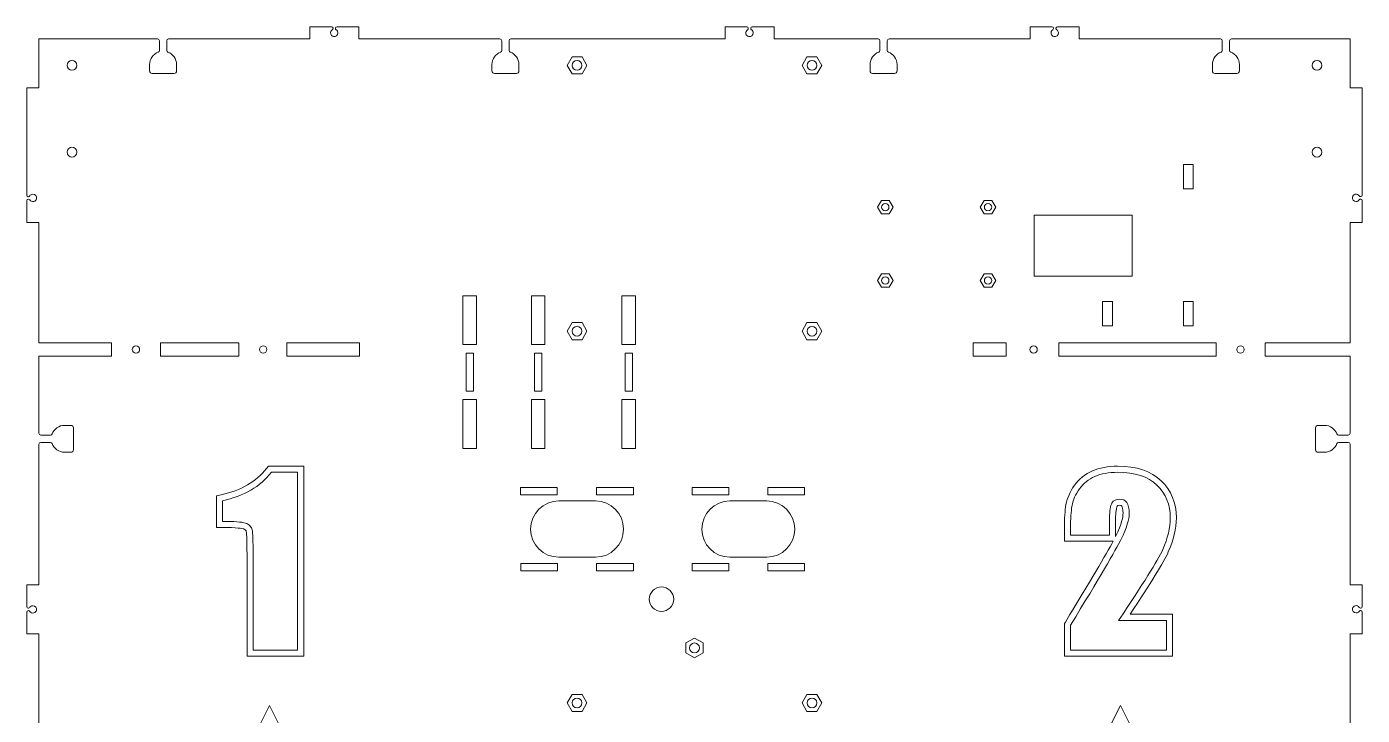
# Model space of a CAD drawing. Header units: inches. Extents: x 27 to 573, y -587 to -13.
# Drawn here: x 27 to 573, y -294 to -13 of the extents above; entities that cross this region are included whole.
import ezdxf

# ---------------------------------------------------------------- set-up
doc = ezdxf.new("R2010")
doc.units = ezdxf.units.IN
doc.header["$MEASUREMENT"] = 0
doc.layers.add('Layer 1', color=7, linetype='Continuous')

# ---------------------------------------------------------------- blocks, each defined once
blk = doc.blocks.new('block 13')
at = {"layer": 'Layer 1', "color": 250, "lineweight": 9, "true_color": 0x231f20}
for points in [[(113.21, -463.87), (113.21, -348.51), (97.17, -348.51), (126.21, -290.42), (155.26, -348.51), (139.21, -348.51), (139.21, -463.87), (113.21, -463.87)], [(461.04, -463.87), (461.04, -348.51), (444.99, -348.51), (474.04, -290.42), (503.08, -348.51), (487.04, -348.51), (487.04, -463.87), (461.04, -463.87)]]:
    blk.add_lwpolyline(points, dxfattribs=at)
for points, knots in [([(117, -270.32), (117, -270.32), (117, -228.81), (117, -228.81), (117, -221.45), (116.77, -219.65), (116.66, -219.23), (116.62, -219.03), (116.53, -218.68), (115.79, -218.32), (115.57, -218.21), (114.21, -217.69), (108.76, -217.69), (108.76, -217.69), (104.46, -217.69), (104.46, -217.69), (104.46, -217.69), (104.46, -204.69), (104.46, -204.69), (104.46, -204.69), (106.44, -204.26), (106.44, -204.26), (114.58, -202.51), (120.82, -198.9), (124.99, -193.52), (124.99, -193.52), (125.74, -192.56), (125.74, -192.56), (125.74, -192.56), (140.16, -192.56), (140.16, -192.56), (140.16, -192.56), (140.16, -270.32), (140.16, -270.32), (140.16, -270.32), (117, -270.32), (117, -270.32)], [0, 0, 0, 0, 1, 1, 1, 2, 2, 2, 3, 3, 3, 4, 4, 4, 5, 5, 5, 6, 6, 6, 7, 7, 7, 8, 8, 8, 9, 9, 9, 10, 10, 10, 11, 11, 11, 12, 12, 12, 12]), ([(451.16, -270.29), (451.16, -270.29), (451.17, -256.91), (451.17, -256.91), (451.17, -256.91), (451.54, -256.31), (451.54, -256.31), (461.64, -239.78), (468.21, -228.68), (471.11, -223.23), (471.11, -223.23), (451.16, -223.23), (451.16, -223.23), (451.16, -223.23), (451.16, -218.13), (451.16, -218.13), (451.16, -213.94), (451.37, -210.71), (451.81, -208.24), (452.29, -205.57), (453.46, -202.93), (455.29, -200.4), (457.16, -197.82), (459.62, -195.84), (462.6, -194.51), (465.5, -193.23), (468.97, -192.58), (472.91, -192.58), (480.63, -192.58), (486.62, -194.59), (490.72, -198.55), (494.83, -202.53), (496.92, -207.62), (496.92, -213.68), (496.92, -218.1), (495.82, -222.8), (493.64, -227.66), (491.7, -231.96), (486.58, -240.32), (478, -253.13), (478, -253.13), (495.33, -253.13), (495.33, -253.13), (495.33, -253.13), (495.33, -270.29), (495.33, -270.29), (495.33, -270.29), (451.16, -270.29), (451.16, -270.29)], [0, 0, 0, 0, 1, 1, 1, 2, 2, 2, 3, 3, 3, 4, 4, 4, 5, 5, 5, 6, 6, 6, 7, 7, 7, 8, 8, 8, 9, 9, 9, 10, 10, 10, 11, 11, 11, 12, 12, 12, 13, 13, 13, 14, 14, 14, 15, 15, 15, 16, 16, 16, 16]), ([(473.63, -208.55), (472.98, -208.55), (472.85, -208.76), (472.72, -208.97), (472.66, -209.07), (472.11, -210.06), (472.11, -213.94), (472.11, -213.94), (472.11, -221.29), (472.11, -221.29), (474.61, -216.12), (475.14, -213.29), (475.14, -211.83), (475.14, -209.91), (474.76, -209.15), (474.59, -208.91), (474.5, -208.78), (474.35, -208.55), (473.63, -208.55)], [0, 0, 0, 0, 1, 1, 1, 2, 2, 2, 3, 3, 3, 4, 4, 4, 5, 5, 5, 6, 6, 6, 6])]:
    blk.add_open_spline(points, degree=3, knots=knots, dxfattribs=at)
blk = doc.blocks.new('block 16')
at = {"layer": 'Layer 1', "color": 177, "lineweight": 9, "true_color": 0x2e3092}
for points in [[(503.8, -79.18), (499.8, -79.18), (499.8, -69.18), (503.8, -69.18), (503.8, -79.18)], [(470.8, -135.18), (466.8, -135.18), (466.8, -125.18), (470.8, -125.18), (470.8, -135.18)], [(503.8, -135.18), (499.8, -135.18), (499.8, -125.18), (503.8, -125.18), (503.8, -135.18)]]:
    blk.add_lwpolyline(points, dxfattribs=at)
blk = doc.blocks.new('block 19')
at = {"layer": 'Layer 1', "color": 177, "lineweight": 9, "true_color": 0x2e3092}
for points in [[(210.79, -142.88), (205.29, -142.88), (205.29, -122.91), (210.79, -122.91), (210.79, -142.88)], [(238.79, -142.88), (233.29, -142.88), (233.29, -122.91), (238.79, -122.91), (238.79, -142.88)], [(275.79, -142.88), (270.29, -142.88), (270.29, -122.91), (275.79, -122.91), (275.79, -142.88)], [(209.54, -161.88), (206.54, -161.88), (206.54, -146.39), (209.54, -146.39), (209.54, -161.88)], [(237.54, -161.88), (234.54, -161.88), (234.54, -146.39), (237.54, -146.39), (237.54, -161.88)], [(274.54, -161.88), (271.54, -161.88), (271.54, -146.39), (274.54, -146.39), (274.54, -161.88)], [(210.79, -185.39), (205.29, -185.39), (205.29, -165.34), (210.79, -165.34), (210.79, -185.39)], [(238.79, -185.39), (233.29, -185.39), (233.29, -165.34), (238.79, -165.34), (238.79, -185.39)], [(275.79, -185.39), (270.29, -185.39), (270.29, -165.34), (275.79, -165.34), (275.79, -185.39)]]:
    blk.add_lwpolyline(points, dxfattribs=at)
blk = doc.blocks.new('block 2')
at = {"layer": 'Layer 1', "color": 7, "lineweight": 9, "true_color": 0xffffff}
for points in [[(249.92, -25.18), (247.9, -28.68), (249.92, -32.18), (253.96, -32.18), (255.98, -28.68), (253.96, -25.18), (249.92, -25.18)], [(345.92, -25.18), (343.9, -28.68), (345.92, -32.18), (349.96, -32.18), (351.98, -28.68), (349.96, -25.18), (345.92, -25.18)], [(376.35, -89.43), (374.76, -86.68), (376.35, -83.93), (379.52, -83.93), (381.11, -86.68), (379.52, -89.43), (376.35, -89.43)], [(418.35, -89.43), (416.76, -86.68), (418.35, -83.93), (421.52, -83.93), (423.11, -86.68), (421.52, -89.43), (418.35, -89.43)], [(376.35, -119.43), (374.76, -116.68), (376.35, -113.93), (379.52, -113.93), (381.11, -116.68), (379.52, -119.43), (376.35, -119.43)], [(418.35, -119.43), (416.76, -116.68), (418.35, -113.93), (421.52, -113.93), (423.11, -116.68), (421.52, -119.43), (418.35, -119.43)], [(249.92, -133.88), (247.9, -137.38), (249.92, -140.88), (253.96, -140.88), (255.98, -137.38), (253.96, -133.88), (249.92, -133.88)], [(345.92, -133.88), (343.9, -137.38), (345.92, -140.88), (349.96, -140.88), (351.98, -137.38), (349.96, -133.88), (345.92, -133.88)], [(296.44, -268.9), (299.94, -270.92), (303.44, -268.9), (303.44, -264.86), (299.94, -262.84), (296.44, -264.86), (296.44, -268.9)], [(249.92, -285.88), (247.9, -289.38), (249.92, -292.88), (253.96, -292.88), (255.98, -289.38), (253.96, -285.88), (249.92, -285.88)], [(345.92, -285.88), (343.9, -289.38), (345.92, -292.88), (349.96, -292.88), (351.98, -289.38), (349.96, -285.88), (345.92, -285.88)]]:
    blk.add_lwpolyline(points, dxfattribs=at)
at = {"layer": 'Layer 1', "color": 177, "lineweight": 9, "true_color": 0x2e3092}
for points in [[(478.8, -89.93), (438.8, -89.93), (438.8, -114.93), (478.8, -114.93), (478.8, -89.93)], [(113.61, -142.13), (81.59, -142.13), (81.59, -147.63), (113.61, -147.63), (113.61, -142.13)], [(133.29, -147.63), (162.95, -147.63), (162.95, -142.13), (133.29, -142.13), (133.29, -147.63)], [(427.34, -142.13), (413.91, -142.13), (413.91, -147.63), (427.34, -147.63), (427.34, -142.13)], [(513.16, -142.13), (448.94, -142.13), (448.94, -147.63), (513.16, -147.63), (513.16, -142.13)], [(243.79, -204.31), (228.79, -204.31), (228.79, -201.31), (243.79, -201.31), (243.79, -204.31)], [(274.94, -204.31), (259.94, -204.31), (259.94, -201.31), (274.94, -201.31), (274.94, -204.31)], [(313.94, -204.31), (298.94, -204.31), (298.94, -201.31), (313.94, -201.31), (313.94, -204.31)], [(344.94, -204.31), (329.94, -204.31), (329.94, -201.31), (344.94, -201.31), (344.94, -204.31)], [(243.94, -235.31), (228.94, -235.31), (228.94, -232.31), (243.94, -232.31), (243.94, -235.31)], [(274.94, -235.31), (259.94, -235.31), (259.94, -232.31), (274.94, -232.31), (274.94, -235.31)], [(313.94, -235.31), (298.94, -235.31), (298.94, -232.31), (313.94, -232.31), (313.94, -235.31)], [(344.94, -235.31), (329.94, -235.31), (329.94, -232.31), (344.94, -232.31), (344.94, -235.31)]]:
    blk.add_lwpolyline(points, dxfattribs=at)
at = {"layer": 'Layer 1', "color": 240, "lineweight": 9, "true_color": 0xed1c24}
for points in [[(31.94, -142.13), (61.59, -142.13), (61.59, -147.63), (31.94, -147.63)], [(567.94, -147.63), (533.17, -147.63), (533.17, -142.13), (567.94, -142.13)]]:
    blk.add_lwpolyline(points, dxfattribs=at)
for points, knots in [([(567.94, -17.88), (567.94, -17.88), (519.44, -17.88), (519.44, -17.88), (519.02, -17.88), (518.69, -18.21), (518.69, -18.63), (518.69, -18.63), (518.69, -22.55), (518.69, -22.55), (518.69, -22.86), (518.88, -23.14), (519.16, -23.25), (521.22, -24.05), (522.69, -26.05), (522.69, -28.38), (522.69, -28.38), (522.69, -30.98), (522.69, -30.98), (522.69, -31.53), (522.24, -31.98), (521.69, -31.98), (521.69, -31.98), (512.69, -31.98), (512.69, -31.98), (512.13, -31.98), (511.69, -31.53), (511.69, -30.98), (511.69, -30.98), (511.69, -28.38), (511.69, -28.38), (511.69, -26.05), (513.15, -24.05), (515.21, -23.25), (515.5, -23.14), (515.69, -22.86), (515.69, -22.55), (515.69, -22.55), (515.69, -18.63), (515.69, -18.63), (515.69, -18.21), (515.35, -17.88), (514.94, -17.88), (514.94, -17.88), (457.21, -17.88), (457.21, -17.88), (457.21, -17.88), (457.21, -12.88), (457.21, -12.88), (457.21, -12.88), (448.34, -12.88), (448.34, -12.88), (447.98, -12.88), (447.7, -13.17), (447.7, -13.52), (447.7, -13.52), (447.7, -13.56), (447.7, -13.56), (447.7, -13.79), (447.83, -14), (448.02, -14.12), (448.43, -14.39), (448.7, -14.85), (448.7, -15.38), (448.7, -16.32), (447.82, -17.07), (446.83, -16.84), (446.31, -16.71), (445.88, -16.29), (445.75, -15.77), (445.57, -15.09), (445.87, -14.45), (446.38, -14.12), (446.57, -14), (446.7, -13.8), (446.71, -13.57), (446.71, -13.57), (446.71, -13.54), (446.71, -13.54), (446.72, -13.18), (446.43, -12.88), (446.06, -12.88), (446.06, -12.88), (437.21, -12.88), (437.21, -12.88), (437.21, -12.88), (437.21, -17.88), (437.21, -17.88), (437.21, -17.88), (379.48, -17.88), (379.48, -17.88), (379.07, -17.88), (378.73, -18.21), (378.73, -18.63), (378.73, -18.63), (378.74, -22.55), (378.74, -22.55), (378.74, -22.86), (378.92, -23.14), (379.21, -23.25), (381.27, -24.05), (382.73, -26.05), (382.73, -28.38), (382.73, -28.38), (382.73, -30.98), (382.73, -30.98), (382.73, -31.53), (382.29, -31.98), (381.73, -31.98), (381.73, -31.98), (372.73, -31.98), (372.73, -31.98), (372.18, -31.98), (371.73, -31.53), (371.73, -30.98), (371.73, -30.98), (371.73, -28.38), (371.73, -28.38), (371.73, -26.05), (373.2, -24.05), (375.26, -23.25), (375.55, -23.14), (375.73, -22.86), (375.73, -22.55), (375.73, -22.55), (375.73, -18.63), (375.73, -18.63), (375.73, -18.21), (375.4, -17.88), (374.98, -17.88), (374.98, -17.88), (332.44, -17.88), (332.44, -17.88), (332.44, -17.88), (332.44, -12.88), (332.44, -12.88), (332.44, -12.88), (323.57, -12.88), (323.57, -12.88), (323.21, -12.88), (322.92, -13.17), (322.92, -13.52), (322.92, -13.52), (322.92, -13.56), (322.92, -13.56), (322.92, -13.79), (323.05, -14), (323.25, -14.12), (323.65, -14.39), (323.92, -14.85), (323.92, -15.38), (323.92, -16.32), (323.05, -17.07), (322.06, -16.84), (321.54, -16.71), (321.11, -16.29), (320.97, -15.77), (320.8, -15.09), (321.1, -14.45), (321.61, -14.12), (321.8, -14), (321.93, -13.8), (321.93, -13.57), (321.93, -13.57), (321.93, -13.54), (321.93, -13.54), (321.94, -13.18), (321.65, -12.88), (321.29, -12.88), (321.29, -12.88), (312.44, -12.88), (312.44, -12.88), (312.44, -12.88), (312.44, -17.88), (312.44, -17.88), (312.44, -17.88), (224.89, -17.88), (224.89, -17.88), (224.48, -17.88), (224.14, -18.21), (224.14, -18.63), (224.14, -18.63), (224.14, -22.55), (224.14, -22.55), (224.14, -22.86), (224.33, -23.14), (224.62, -23.25), (226.67, -24.05), (228.14, -26.05), (228.14, -28.38), (228.14, -28.38), (228.14, -30.98), (228.14, -30.98), (228.14, -31.53), (227.69, -31.98), (227.14, -31.98), (227.14, -31.98), (218.14, -31.98), (218.14, -31.98), (217.59, -31.98), (217.14, -31.53), (217.14, -30.98), (217.14, -30.98), (217.14, -28.38), (217.14, -28.38), (217.14, -26.05), (218.61, -24.05), (220.66, -23.25), (220.95, -23.14), (221.14, -22.86), (221.14, -22.55), (221.14, -22.55), (221.14, -18.63), (221.14, -18.63), (221.14, -18.21), (220.8, -17.88), (220.39, -17.88), (220.39, -17.88), (162.66, -17.88), (162.66, -17.88), (162.66, -17.88), (162.66, -12.88), (162.66, -12.88), (162.66, -12.88), (153.79, -12.88), (153.79, -12.88), (153.44, -12.88), (153.15, -13.17), (153.15, -13.52), (153.15, -13.52), (153.15, -13.56), (153.15, -13.56), (153.15, -13.79), (153.28, -14), (153.47, -14.12), (153.88, -14.39), (154.15, -14.85), (154.15, -15.38), (154.15, -16.32), (153.27, -17.07), (152.29, -16.84), (151.76, -16.71), (151.33, -16.29), (151.2, -15.77), (151.03, -15.09), (151.32, -14.45), (151.83, -14.12), (152.02, -14), (152.15, -13.8), (152.16, -13.57), (152.16, -13.57), (152.16, -13.54), (152.16, -13.54), (152.17, -13.18), (151.88, -12.88), (151.52, -12.88), (151.52, -12.88), (142.66, -12.88), (142.66, -12.88), (142.66, -12.88), (142.66, -17.88), (142.66, -17.88), (142.66, -17.88), (84.94, -17.88), (84.94, -17.88), (84.52, -17.88), (84.19, -18.21), (84.19, -18.63), (84.19, -18.63), (84.19, -22.55), (84.19, -22.55), (84.19, -22.86), (84.38, -23.14), (84.66, -23.25), (86.72, -24.05), (88.19, -26.05), (88.19, -28.38), (88.19, -28.38), (88.19, -30.98), (88.19, -30.98), (88.19, -31.53), (87.74, -31.98), (87.19, -31.98), (87.19, -31.98), (78.19, -31.98), (78.19, -31.98), (77.63, -31.98), (77.19, -31.53), (77.19, -30.98), (77.19, -30.98), (77.19, -28.38), (77.19, -28.38), (77.19, -26.05), (78.65, -24.05), (80.71, -23.25), (81, -23.14), (81.19, -22.86), (81.19, -22.55), (81.19, -22.55), (81.19, -18.63), (81.19, -18.63), (81.19, -18.21), (80.85, -17.88), (80.44, -17.88), (80.44, -17.88), (31.94, -17.88), (31.94, -17.88)], [0, 0, 0, 0, 1, 1, 1, 2, 2, 2, 3, 3, 3, 4, 4, 4, 5, 5, 5, 6, 6, 6, 7, 7, 7, 8, 8, 8, 9, 9, 9, 10, 10, 10, 11, 11, 11, 12, 12, 12, 13, 13, 13, 14, 14, 14, 15, 15, 15, 16, 16, 16, 17, 17, 17, 18, 18, 18, 19, 19, 19, 20, 20, 20, 21, 21, 21, 22, 22, 22, 23, 23, 23, 24, 24, 24, 25, 25, 25, 26, 26, 26, 27, 27, 27, 28, 28, 28, 29, 29, 29, 30, 30, 30, 31, 31, 31, 32, 32, 32, 33, 33, 33, 34, 34, 34, 35, 35, 35, 36, 36, 36, 37, 37, 37, 38, 38, 38, 39, 39, 39, 40, 40, 40, 41, 41, 41, 42, 42, 42, 43, 43, 43, 44, 44, 44, 45, 45, 45, 46, 46, 46, 47, 47, 47, 48, 48, 48, 49, 49, 49, 50, 50, 50, 51, 51, 51, 52, 52, 52, 53, 53, 53, 54, 54, 54, 55, 55, 55, 56, 56, 56, 57, 57, 57, 58, 58, 58, 59, 59, 59, 60, 60, 60, 61, 61, 61, 62, 62, 62, 63, 63, 63, 64, 64, 64, 65, 65, 65, 66, 66, 66, 67, 67, 67, 68, 68, 68, 69, 69, 69, 70, 70, 70, 71, 71, 71, 72, 72, 72, 73, 73, 73, 74, 74, 74, 75, 75, 75, 76, 76, 76, 77, 77, 77, 78, 78, 78, 79, 79, 79, 80, 80, 80, 81, 81, 81, 82, 82, 82, 83, 83, 83, 84, 84, 84, 85, 85, 85, 86, 86, 86, 87, 87, 87, 88, 88, 88, 89, 89, 89, 90, 90, 90, 91, 91, 91, 92, 92, 92, 93, 93, 93, 94, 94, 94, 95, 95, 95, 96, 96, 96, 97, 97, 97, 98, 98, 98, 99, 99, 99, 100, 100, 100, 101, 101, 101, 102, 102, 102, 102]), ([(31.94, -17.88), (31.94, -17.88), (31.94, -37.88), (31.94, -37.88), (31.94, -37.88), (26.94, -37.88), (26.94, -37.88), (26.94, -37.88), (26.94, -81.75), (26.94, -81.75), (26.94, -82.1), (27.22, -82.39), (27.58, -82.39), (27.58, -82.39), (27.62, -82.39), (27.62, -82.39), (27.85, -82.39), (28.06, -82.26), (28.18, -82.07), (28.45, -81.66), (28.91, -81.39), (29.44, -81.39), (30.38, -81.39), (31.13, -82.27), (30.89, -83.26), (30.77, -83.78), (30.35, -84.21), (29.83, -84.34), (29.15, -84.52), (28.51, -84.22), (28.18, -83.71), (28.05, -83.52), (27.86, -83.39), (27.63, -83.38), (27.63, -83.38), (27.6, -83.38), (27.6, -83.38), (27.24, -83.37), (26.94, -83.66), (26.94, -84.03), (26.94, -84.03), (26.94, -92.88), (26.94, -92.88), (26.94, -92.88), (31.94, -92.88), (31.94, -92.88), (31.94, -92.88), (31.94, -142.13), (31.94, -142.13)], [0, 0, 0, 0, 1, 1, 1, 2, 2, 2, 3, 3, 3, 4, 4, 4, 5, 5, 5, 6, 6, 6, 7, 7, 7, 8, 8, 8, 9, 9, 9, 10, 10, 10, 11, 11, 11, 12, 12, 12, 13, 13, 13, 14, 14, 14, 15, 15, 15, 16, 16, 16, 16]), ([(567.94, -142.13), (567.94, -142.13), (567.94, -92.88), (567.94, -92.88), (567.94, -92.88), (572.94, -92.88), (572.94, -92.88), (572.94, -92.88), (572.94, -84.01), (572.94, -84.01), (572.94, -83.65), (572.65, -83.36), (572.29, -83.36), (572.29, -83.36), (572.25, -83.36), (572.25, -83.36), (572.02, -83.36), (571.82, -83.49), (571.69, -83.69), (571.42, -84.09), (570.96, -84.36), (570.44, -84.36), (569.49, -84.36), (568.75, -83.49), (568.98, -82.5), (569.1, -81.98), (569.52, -81.55), (570.04, -81.41), (570.73, -81.24), (571.36, -81.54), (571.7, -82.05), (571.82, -82.24), (572.01, -82.37), (572.24, -82.37), (572.24, -82.37), (572.28, -82.37), (572.28, -82.37), (572.64, -82.38), (572.94, -82.09), (572.94, -81.73), (572.94, -81.73), (572.94, -37.88), (572.94, -37.88), (572.94, -37.88), (567.94, -37.88), (567.94, -37.88), (567.94, -37.88), (567.94, -17.88), (567.94, -17.88)], [0, 0, 0, 0, 1, 1, 1, 2, 2, 2, 3, 3, 3, 4, 4, 4, 5, 5, 5, 6, 6, 6, 7, 7, 7, 8, 8, 8, 9, 9, 9, 10, 10, 10, 11, 11, 11, 12, 12, 12, 13, 13, 13, 14, 14, 14, 15, 15, 15, 16, 16, 16, 16]), ([(31.94, -147.63), (31.94, -147.63), (31.94, -179.13), (31.94, -179.13), (31.94, -179.54), (32.27, -179.88), (32.69, -179.88), (32.69, -179.88), (36.61, -179.88), (36.61, -179.88), (36.92, -179.88), (37.2, -179.69), (37.31, -179.4), (38.1, -177.35), (40.11, -175.88), (42.44, -175.88), (42.44, -175.88), (45.04, -175.88), (45.04, -175.88), (45.59, -175.88), (46.04, -176.33), (46.04, -176.88), (46.04, -176.88), (46.04, -185.88), (46.04, -185.88), (46.04, -186.43), (45.59, -186.88), (45.04, -186.88), (45.04, -186.88), (42.44, -186.88), (42.44, -186.88), (40.11, -186.88), (38.1, -185.41), (37.31, -183.35), (37.19, -183.07), (36.92, -182.88), (36.61, -182.88), (36.61, -182.88), (32.69, -182.88), (32.69, -182.88), (32.27, -182.88), (31.94, -183.21), (31.94, -183.63), (31.94, -183.63), (31.94, -241.13), (31.94, -241.13), (31.94, -241.13), (26.94, -241.13), (26.94, -241.13), (26.94, -241.13), (26.94, -250), (26.94, -250), (26.94, -250.35), (27.22, -250.64), (27.58, -250.64), (27.58, -250.64), (27.62, -250.64), (27.62, -250.64), (27.85, -250.64), (28.06, -250.51), (28.18, -250.32), (28.45, -249.91), (28.91, -249.64), (29.44, -249.64), (30.38, -249.64), (31.13, -250.52), (30.89, -251.51), (30.77, -252.03), (30.35, -252.46), (29.83, -252.59), (29.15, -252.77), (28.51, -252.47), (28.18, -251.96), (28.05, -251.77), (27.86, -251.64), (27.63, -251.63), (27.63, -251.63), (27.6, -251.63), (27.6, -251.63), (27.24, -251.62), (26.94, -251.91), (26.94, -252.28), (26.94, -252.28), (26.94, -261.13), (26.94, -261.13), (26.94, -261.13), (31.94, -261.13), (31.94, -261.13), (31.94, -261.13), (31.94, -318.48), (31.94, -318.48), (31.94, -318.9), (32.27, -319.23), (32.69, -319.23), (32.69, -319.23), (36.61, -319.23), (36.61, -319.23), (36.92, -319.23), (37.2, -319.04), (37.31, -318.76), (38.1, -316.7), (40.11, -315.23), (42.44, -315.23), (42.44, -315.23), (45.04, -315.23), (45.04, -315.23), (45.59, -315.23), (46.04, -315.68), (46.04, -316.23), (46.04, -316.23), (46.04, -325.23), (46.04, -325.23), (46.04, -325.78), (45.59, -326.23), (45.04, -326.23), (45.04, -326.23), (42.44, -326.23), (42.44, -326.23), (40.11, -326.23), (38.1, -324.76), (37.31, -322.71), (37.19, -322.42), (36.92, -322.23), (36.61, -322.23), (36.61, -322.23), (32.69, -322.23), (32.69, -322.23), (32.27, -322.23), (31.94, -322.57), (31.94, -322.98), (31.94, -322.98), (31.94, -380.63), (31.94, -380.63), (31.94, -380.63), (26.94, -380.63), (26.94, -380.63), (26.94, -380.63), (26.94, -389.5), (26.94, -389.5), (26.94, -389.85), (27.22, -390.14), (27.58, -390.14), (27.58, -390.14), (27.62, -390.14), (27.62, -390.14), (27.85, -390.14), (28.06, -390.01), (28.18, -389.82), (28.45, -389.41), (28.91, -389.14), (29.44, -389.14), (30.38, -389.14), (31.13, -390.02), (30.89, -391.01), (30.77, -391.53), (30.35, -391.96), (29.83, -392.09), (29.15, -392.27), (28.51, -391.97), (28.18, -391.46), (28.05, -391.27), (27.86, -391.14), (27.63, -391.13), (27.63, -391.13), (27.6, -391.13), (27.6, -391.13), (27.24, -391.12), (26.94, -391.41), (26.94, -391.78), (26.94, -391.78), (26.94, -400.63), (26.94, -400.63), (26.94, -400.63), (31.94, -400.63), (31.94, -400.63), (31.94, -400.63), (31.94, -458.13), (31.94, -458.13), (31.94, -458.54), (32.27, -458.88), (32.69, -458.88), (32.69, -458.88), (36.61, -458.88), (36.61, -458.88), (36.92, -458.88), (37.2, -458.69), (37.31, -458.4), (38.1, -456.35), (40.11, -454.88), (42.44, -454.88), (42.44, -454.88), (45.04, -454.88), (45.04, -454.88), (45.59, -454.88), (46.04, -455.33), (46.04, -455.88), (46.04, -455.88), (46.04, -464.88), (46.04, -464.88), (46.04, -465.43), (45.59, -465.88), (45.04, -465.88), (45.04, -465.88), (42.44, -465.88), (42.44, -465.88), (40.11, -465.88), (38.1, -464.41), (37.31, -462.35), (37.19, -462.07), (36.92, -461.88), (36.61, -461.88), (36.61, -461.88), (32.69, -461.88), (32.69, -461.88), (32.27, -461.88), (31.94, -462.21), (31.94, -462.63), (31.94, -462.63), (31.94, -506.63), (31.94, -506.63)], [0, 0, 0, 0, 1, 1, 1, 2, 2, 2, 3, 3, 3, 4, 4, 4, 5, 5, 5, 6, 6, 6, 7, 7, 7, 8, 8, 8, 9, 9, 9, 10, 10, 10, 11, 11, 11, 12, 12, 12, 13, 13, 13, 14, 14, 14, 15, 15, 15, 16, 16, 16, 17, 17, 17, 18, 18, 18, 19, 19, 19, 20, 20, 20, 21, 21, 21, 22, 22, 22, 23, 23, 23, 24, 24, 24, 25, 25, 25, 26, 26, 26, 27, 27, 27, 28, 28, 28, 29, 29, 29, 30, 30, 30, 31, 31, 31, 32, 32, 32, 33, 33, 33, 34, 34, 34, 35, 35, 35, 36, 36, 36, 37, 37, 37, 38, 38, 38, 39, 39, 39, 40, 40, 40, 41, 41, 41, 42, 42, 42, 43, 43, 43, 44, 44, 44, 45, 45, 45, 46, 46, 46, 47, 47, 47, 48, 48, 48, 49, 49, 49, 50, 50, 50, 51, 51, 51, 52, 52, 52, 53, 53, 53, 54, 54, 54, 55, 55, 55, 56, 56, 56, 57, 57, 57, 58, 58, 58, 59, 59, 59, 60, 60, 60, 61, 61, 61, 62, 62, 62, 63, 63, 63, 64, 64, 64, 65, 65, 65, 66, 66, 66, 67, 67, 67, 68, 68, 68, 69, 69, 69, 70, 70, 70, 71, 71, 71, 72, 72, 72, 73, 73, 73, 73]), ([(567.94, -506.63), (567.94, -506.63), (567.94, -462.63), (567.94, -462.63), (567.94, -462.21), (567.6, -461.88), (567.19, -461.88), (567.19, -461.88), (563.26, -461.88), (563.26, -461.88), (562.95, -461.88), (562.68, -462.07), (562.57, -462.35), (561.77, -464.41), (559.77, -465.88), (557.44, -465.88), (557.44, -465.88), (554.84, -465.88), (554.84, -465.88), (554.28, -465.88), (553.84, -465.43), (553.84, -464.88), (553.84, -464.88), (553.84, -455.88), (553.84, -455.88), (553.84, -455.33), (554.28, -454.88), (554.84, -454.88), (554.84, -454.88), (557.44, -454.88), (557.44, -454.88), (559.77, -454.88), (561.77, -456.35), (562.57, -458.4), (562.68, -458.69), (562.95, -458.88), (563.26, -458.88), (563.26, -458.88), (567.19, -458.88), (567.19, -458.88), (567.6, -458.88), (567.94, -458.54), (567.94, -458.13), (567.94, -458.13), (567.94, -400.63), (567.94, -400.63), (567.94, -400.63), (572.94, -400.63), (572.94, -400.63), (572.94, -400.63), (572.94, -391.76), (572.94, -391.76), (572.94, -391.4), (572.65, -391.11), (572.29, -391.11), (572.29, -391.11), (572.25, -391.11), (572.25, -391.11), (572.02, -391.11), (571.82, -391.24), (571.69, -391.44), (571.42, -391.84), (570.96, -392.11), (570.44, -392.11), (569.49, -392.11), (568.75, -391.24), (568.98, -390.25), (569.1, -389.73), (569.52, -389.3), (570.04, -389.16), (570.73, -388.99), (571.36, -389.29), (571.7, -389.8), (571.82, -389.99), (572.01, -390.12), (572.24, -390.12), (572.24, -390.12), (572.28, -390.12), (572.28, -390.12), (572.64, -390.13), (572.94, -389.84), (572.94, -389.48), (572.94, -389.48), (572.94, -380.63), (572.94, -380.63), (572.94, -380.63), (567.94, -380.63), (567.94, -380.63), (567.94, -380.63), (567.94, -322.98), (567.94, -322.98), (567.94, -322.57), (567.6, -322.23), (567.19, -322.23), (567.19, -322.23), (563.26, -322.23), (563.26, -322.23), (562.95, -322.23), (562.68, -322.42), (562.57, -322.71), (561.77, -324.77), (559.77, -326.23), (557.44, -326.23), (557.44, -326.23), (554.84, -326.23), (554.84, -326.23), (554.28, -326.23), (553.84, -325.78), (553.84, -325.23), (553.84, -325.23), (553.84, -316.23), (553.84, -316.23), (553.84, -315.68), (554.28, -315.23), (554.84, -315.23), (554.84, -315.23), (557.44, -315.23), (557.44, -315.23), (559.77, -315.23), (561.77, -316.7), (562.57, -318.76), (562.68, -319.04), (562.95, -319.23), (563.26, -319.23), (563.26, -319.23), (567.19, -319.23), (567.19, -319.23), (567.6, -319.23), (567.94, -318.9), (567.94, -318.48), (567.94, -318.48), (567.94, -261.13), (567.94, -261.13), (567.94, -261.13), (572.94, -261.13), (572.94, -261.13), (572.94, -261.13), (572.94, -252.26), (572.94, -252.26), (572.94, -251.9), (572.65, -251.61), (572.29, -251.61), (572.29, -251.61), (572.25, -251.61), (572.25, -251.61), (572.02, -251.61), (571.82, -251.74), (571.69, -251.94), (571.42, -252.34), (570.96, -252.61), (570.44, -252.61), (569.49, -252.61), (568.75, -251.74), (568.98, -250.75), (569.1, -250.23), (569.52, -249.8), (570.04, -249.66), (570.73, -249.49), (571.36, -249.79), (571.7, -250.3), (571.82, -250.49), (572.01, -250.62), (572.24, -250.62), (572.24, -250.62), (572.28, -250.62), (572.28, -250.62), (572.64, -250.63), (572.94, -250.34), (572.94, -249.98), (572.94, -249.98), (572.94, -241.13), (572.94, -241.13), (572.94, -241.13), (567.94, -241.13), (567.94, -241.13), (567.94, -241.13), (567.94, -183.63), (567.94, -183.63), (567.94, -183.21), (567.6, -182.88), (567.19, -182.88), (567.19, -182.88), (563.26, -182.88), (563.26, -182.88), (562.95, -182.88), (562.68, -183.07), (562.57, -183.35), (561.77, -185.41), (559.77, -186.88), (557.44, -186.88), (557.44, -186.88), (554.84, -186.88), (554.84, -186.88), (554.28, -186.88), (553.84, -186.43), (553.84, -185.88), (553.84, -185.88), (553.84, -176.88), (553.84, -176.88), (553.84, -176.33), (554.28, -175.88), (554.84, -175.88), (554.84, -175.88), (557.44, -175.88), (557.44, -175.88), (559.77, -175.88), (561.77, -177.35), (562.57, -179.4), (562.68, -179.69), (562.95, -179.88), (563.26, -179.88), (563.26, -179.88), (567.19, -179.88), (567.19, -179.88), (567.6, -179.88), (567.94, -179.54), (567.94, -179.13), (567.94, -179.13), (567.94, -147.63), (567.94, -147.63)], [0, 0, 0, 0, 1, 1, 1, 2, 2, 2, 3, 3, 3, 4, 4, 4, 5, 5, 5, 6, 6, 6, 7, 7, 7, 8, 8, 8, 9, 9, 9, 10, 10, 10, 11, 11, 11, 12, 12, 12, 13, 13, 13, 14, 14, 14, 15, 15, 15, 16, 16, 16, 17, 17, 17, 18, 18, 18, 19, 19, 19, 20, 20, 20, 21, 21, 21, 22, 22, 22, 23, 23, 23, 24, 24, 24, 25, 25, 25, 26, 26, 26, 27, 27, 27, 28, 28, 28, 29, 29, 29, 30, 30, 30, 31, 31, 31, 32, 32, 32, 33, 33, 33, 34, 34, 34, 35, 35, 35, 36, 36, 36, 37, 37, 37, 38, 38, 38, 39, 39, 39, 40, 40, 40, 41, 41, 41, 42, 42, 42, 43, 43, 43, 44, 44, 44, 45, 45, 45, 46, 46, 46, 47, 47, 47, 48, 48, 48, 49, 49, 49, 50, 50, 50, 51, 51, 51, 52, 52, 52, 53, 53, 53, 54, 54, 54, 55, 55, 55, 56, 56, 56, 57, 57, 57, 58, 58, 58, 59, 59, 59, 60, 60, 60, 61, 61, 61, 62, 62, 62, 63, 63, 63, 64, 64, 64, 65, 65, 65, 66, 66, 66, 67, 67, 67, 68, 68, 68, 69, 69, 69, 70, 70, 70, 71, 71, 71, 72, 72, 72, 73, 73, 73, 73])]:
    blk.add_open_spline(points, degree=3, knots=knots, dxfattribs=at)
at = {"layer": 'Layer 1', "color": 177, "lineweight": 9, "true_color": 0x2e3092}
for points, knots in [([(43.44, -28.68), (43.44, -27.57), (44.33, -26.68), (45.44, -26.68), (46.54, -26.68), (47.44, -27.57), (47.44, -28.68), (47.44, -29.78), (46.54, -30.68), (45.44, -30.68), (44.33, -30.68), (43.44, -29.78), (43.44, -28.68)], [0, 0, 0, 0, 1, 1, 1, 2, 2, 2, 3, 3, 3, 4, 4, 4, 4]), ([(253.94, -28.68), (253.94, -27.57), (253.04, -26.68), (251.94, -26.68), (250.83, -26.68), (249.94, -27.57), (249.94, -28.68), (249.94, -29.78), (250.83, -30.68), (251.94, -30.68), (253.04, -30.68), (253.94, -29.78), (253.94, -28.68)], [0, 0, 0, 0, 1, 1, 1, 2, 2, 2, 3, 3, 3, 4, 4, 4, 4]), ([(349.94, -28.68), (349.94, -27.57), (349.04, -26.68), (347.94, -26.68), (346.83, -26.68), (345.94, -27.57), (345.94, -28.68), (345.94, -29.78), (346.83, -30.68), (347.94, -30.68), (349.04, -30.68), (349.94, -29.78), (349.94, -28.68)], [0, 0, 0, 0, 1, 1, 1, 2, 2, 2, 3, 3, 3, 4, 4, 4, 4]), ([(556.44, -28.68), (556.44, -27.57), (555.54, -26.68), (554.44, -26.68), (553.33, -26.68), (552.44, -27.57), (552.44, -28.68), (552.44, -29.78), (553.33, -30.68), (554.44, -30.68), (555.54, -30.68), (556.44, -29.78), (556.44, -28.68)], [0, 0, 0, 0, 1, 1, 1, 2, 2, 2, 3, 3, 3, 4, 4, 4, 4]), ([(43.44, -64.18), (43.44, -63.07), (44.33, -62.18), (45.44, -62.18), (46.54, -62.18), (47.44, -63.07), (47.44, -64.18), (47.44, -65.28), (46.54, -66.18), (45.44, -66.18), (44.33, -66.18), (43.44, -65.28), (43.44, -64.18)], [0, 0, 0, 0, 1, 1, 1, 2, 2, 2, 3, 3, 3, 4, 4, 4, 4]), ([(556.44, -64.18), (556.44, -63.07), (555.54, -62.18), (554.44, -62.18), (553.33, -62.18), (552.44, -63.07), (552.44, -64.18), (552.44, -65.28), (553.33, -66.18), (554.44, -66.18), (555.54, -66.18), (556.44, -65.28), (556.44, -64.18)], [0, 0, 0, 0, 1, 1, 1, 2, 2, 2, 3, 3, 3, 4, 4, 4, 4]), ([(379.44, -86.68), (379.44, -87.51), (378.77, -88.18), (377.94, -88.18), (377.11, -88.18), (376.44, -87.51), (376.44, -86.68), (376.44, -85.85), (377.11, -85.18), (377.94, -85.18), (378.77, -85.18), (379.44, -85.85), (379.44, -86.68)], [0, 0, 0, 0, 1, 1, 1, 2, 2, 2, 3, 3, 3, 4, 4, 4, 4]), ([(421.44, -86.68), (421.44, -87.51), (420.77, -88.18), (419.94, -88.18), (419.11, -88.18), (418.44, -87.51), (418.44, -86.68), (418.44, -85.85), (419.11, -85.18), (419.94, -85.18), (420.77, -85.18), (421.44, -85.85), (421.44, -86.68)], [0, 0, 0, 0, 1, 1, 1, 2, 2, 2, 3, 3, 3, 4, 4, 4, 4]), ([(379.44, -116.68), (379.44, -117.51), (378.77, -118.18), (377.94, -118.18), (377.11, -118.18), (376.44, -117.51), (376.44, -116.68), (376.44, -115.85), (377.11, -115.18), (377.94, -115.18), (378.77, -115.18), (379.44, -115.85), (379.44, -116.68)], [0, 0, 0, 0, 1, 1, 1, 2, 2, 2, 3, 3, 3, 4, 4, 4, 4]), ([(421.44, -116.68), (421.44, -117.51), (420.77, -118.18), (419.94, -118.18), (419.11, -118.18), (418.44, -117.51), (418.44, -116.68), (418.44, -115.85), (419.11, -115.18), (419.94, -115.18), (420.77, -115.18), (421.44, -115.85), (421.44, -116.68)], [0, 0, 0, 0, 1, 1, 1, 2, 2, 2, 3, 3, 3, 4, 4, 4, 4]), ([(253.94, -137.38), (253.94, -136.27), (253.04, -135.38), (251.94, -135.38), (250.83, -135.38), (249.94, -136.27), (249.94, -137.38), (249.94, -138.48), (250.83, -139.38), (251.94, -139.38), (253.04, -139.38), (253.94, -138.48), (253.94, -137.38)], [0, 0, 0, 0, 1, 1, 1, 2, 2, 2, 3, 3, 3, 4, 4, 4, 4]), ([(349.94, -137.38), (349.94, -136.27), (349.04, -135.38), (347.94, -135.38), (346.83, -135.38), (345.94, -136.27), (345.94, -137.38), (345.94, -138.48), (346.83, -139.38), (347.94, -139.38), (349.04, -139.38), (349.94, -138.48), (349.94, -137.38)], [0, 0, 0, 0, 1, 1, 1, 2, 2, 2, 3, 3, 3, 4, 4, 4, 4]), ([(70.1, -144.88), (70.1, -145.71), (70.77, -146.38), (71.6, -146.38), (72.42, -146.38), (73.1, -145.71), (73.1, -144.88), (73.1, -144.05), (72.42, -143.38), (71.6, -143.38), (70.77, -143.38), (70.1, -144.05), (70.1, -144.88)], [0, 0, 0, 0, 1, 1, 1, 2, 2, 2, 3, 3, 3, 4, 4, 4, 4]), ([(122.11, -144.88), (122.11, -145.71), (122.78, -146.38), (123.61, -146.38), (124.43, -146.38), (125.11, -145.71), (125.11, -144.88), (125.11, -144.05), (124.43, -143.38), (123.61, -143.38), (122.78, -143.38), (122.11, -144.05), (122.11, -144.88)], [0, 0, 0, 0, 1, 1, 1, 2, 2, 2, 3, 3, 3, 4, 4, 4, 4]), ([(437.08, -144.88), (437.08, -145.71), (437.75, -146.38), (438.58, -146.38), (439.41, -146.38), (440.08, -145.71), (440.08, -144.88), (440.08, -144.05), (439.41, -143.38), (438.58, -143.38), (437.75, -143.38), (437.08, -144.05), (437.08, -144.88)], [0, 0, 0, 0, 1, 1, 1, 2, 2, 2, 3, 3, 3, 4, 4, 4, 4]), ([(521.67, -144.88), (521.67, -145.71), (522.35, -146.38), (523.17, -146.38), (524, -146.38), (524.67, -145.71), (524.67, -144.88), (524.67, -144.05), (524, -143.38), (523.17, -143.38), (522.35, -143.38), (521.67, -144.05), (521.67, -144.88)], [0, 0, 0, 0, 1, 1, 1, 2, 2, 2, 3, 3, 3, 4, 4, 4, 4]), ([(137.66, -195.06), (137.66, -195.06), (137.66, -267.82), (137.66, -267.82), (137.66, -267.82), (119.5, -267.82), (119.5, -267.82), (119.5, -267.82), (119.5, -228.81), (119.5, -228.81), (119.5, -223.17), (119.37, -219.79), (119.1, -218.65), (118.83, -217.51), (118.09, -216.65), (116.87, -216.07), (115.66, -215.48), (112.96, -215.19), (108.76, -215.19), (108.76, -215.19), (106.96, -215.19), (106.96, -215.19), (106.96, -215.19), (106.96, -206.71), (106.96, -206.71), (115.74, -204.82), (122.41, -200.93), (126.96, -195.06), (126.96, -195.06), (137.66, -195.06), (137.66, -195.06)], [0, 0, 0, 0, 1, 1, 1, 2, 2, 2, 3, 3, 3, 4, 4, 4, 5, 5, 5, 6, 6, 6, 7, 7, 7, 8, 8, 8, 9, 9, 9, 10, 10, 10, 10]), ([(492.83, -255.63), (492.83, -255.63), (492.83, -267.79), (492.83, -267.79), (492.83, -267.79), (453.66, -267.79), (453.66, -267.79), (453.66, -267.79), (453.67, -257.61), (453.67, -257.61), (465.27, -238.63), (472.17, -226.89), (474.36, -222.38), (476.55, -217.87), (477.64, -214.35), (477.64, -211.83), (477.64, -209.89), (477.31, -208.44), (476.65, -207.49), (475.99, -206.53), (474.98, -206.05), (473.63, -206.05), (472.27, -206.05), (471.26, -206.58), (470.6, -207.64), (469.94, -208.7), (469.61, -210.8), (469.61, -213.94), (469.61, -213.94), (469.61, -220.73), (469.61, -220.73), (469.61, -220.73), (453.66, -220.73), (453.66, -220.73), (453.66, -220.73), (453.66, -218.13), (453.66, -218.13), (453.66, -214.13), (453.86, -210.98), (454.27, -208.68), (454.69, -206.37), (455.7, -204.1), (457.32, -201.87), (458.93, -199.63), (461.03, -197.95), (463.62, -196.8), (466.2, -195.65), (469.3, -195.08), (472.91, -195.08), (479.99, -195.08), (485.35, -196.84), (488.98, -200.35), (492.6, -203.86), (494.42, -208.3), (494.42, -213.68), (494.42, -217.76), (493.4, -222.08), (491.36, -226.63), (489.31, -231.19), (483.3, -240.85), (473.31, -255.63), (473.31, -255.63), (492.83, -255.63), (492.83, -255.63)], [0, 0, 0, 0, 1, 1, 1, 2, 2, 2, 3, 3, 3, 4, 4, 4, 5, 5, 5, 6, 6, 6, 7, 7, 7, 8, 8, 8, 9, 9, 9, 10, 10, 10, 11, 11, 11, 12, 12, 12, 13, 13, 13, 14, 14, 14, 15, 15, 15, 16, 16, 16, 17, 17, 17, 18, 18, 18, 19, 19, 19, 20, 20, 20, 21, 21, 21, 21]), ([(270.94, -218.31), (270.94, -224.64), (265.76, -229.81), (259.44, -229.81), (259.44, -229.81), (244.44, -229.81), (244.44, -229.81), (238.11, -229.81), (232.94, -224.64), (232.94, -218.31), (232.94, -211.99), (238.11, -206.81), (244.44, -206.81), (244.44, -206.81), (259.44, -206.81), (259.44, -206.81), (265.76, -206.81), (270.94, -211.99), (270.94, -218.31)], [0, 0, 0, 0, 1, 1, 1, 2, 2, 2, 3, 3, 3, 4, 4, 4, 5, 5, 5, 6, 6, 6, 6]), ([(340.94, -218.31), (340.94, -224.64), (335.76, -229.81), (329.44, -229.81), (329.44, -229.81), (314.44, -229.81), (314.44, -229.81), (308.11, -229.81), (302.94, -224.64), (302.94, -218.31), (302.94, -211.99), (308.11, -206.81), (314.44, -206.81), (314.44, -206.81), (329.44, -206.81), (329.44, -206.81), (335.76, -206.81), (340.94, -211.99), (340.94, -218.31)], [0, 0, 0, 0, 1, 1, 1, 2, 2, 2, 3, 3, 3, 4, 4, 4, 5, 5, 5, 6, 6, 6, 6]), ([(281.44, -246.97), (281.44, -249.73), (283.68, -251.97), (286.44, -251.97), (289.2, -251.97), (291.44, -249.73), (291.44, -246.97), (291.44, -244.21), (289.2, -241.97), (286.44, -241.97), (283.68, -241.97), (281.44, -244.21), (281.44, -246.97)], [0, 0, 0, 0, 1, 1, 1, 2, 2, 2, 3, 3, 3, 4, 4, 4, 4]), ([(299.94, -264.88), (298.83, -264.88), (297.94, -265.77), (297.94, -266.88), (297.94, -267.98), (298.83, -268.88), (299.94, -268.88), (301.04, -268.88), (301.94, -267.98), (301.94, -266.88), (301.94, -265.77), (301.04, -264.88), (299.94, -264.88)], [0, 0, 0, 0, 1, 1, 1, 2, 2, 2, 3, 3, 3, 4, 4, 4, 4]), ([(253.94, -289.38), (253.94, -288.27), (253.04, -287.38), (251.94, -287.38), (250.83, -287.38), (249.94, -288.27), (249.94, -289.38), (249.94, -290.48), (250.83, -291.38), (251.94, -291.38), (253.04, -291.38), (253.94, -290.48), (253.94, -289.38)], [0, 0, 0, 0, 1, 1, 1, 2, 2, 2, 3, 3, 3, 4, 4, 4, 4]), ([(349.94, -289.38), (349.94, -288.27), (349.04, -287.38), (347.94, -287.38), (346.83, -287.38), (345.94, -288.27), (345.94, -289.38), (345.94, -290.48), (346.83, -291.38), (347.94, -291.38), (349.04, -291.38), (349.94, -290.48), (349.94, -289.38)], [0, 0, 0, 0, 1, 1, 1, 2, 2, 2, 3, 3, 3, 4, 4, 4, 4])]:
    blk.add_open_spline(points, degree=3, knots=knots, dxfattribs=at)
at = {"layer": 'Layer 1'}
for name in ['block 16', 'block 19', 'block 13']:
    blk.add_blockref(name, (0, 0), dxfattribs=at)

msp = doc.modelspace()

# ---------------------------------------------------------------- block references
at = {"layer": 'Layer 1'}
msp.add_blockref('block 2', (0, 0), dxfattribs=at)

doc.saveas('drawing.dxf')
